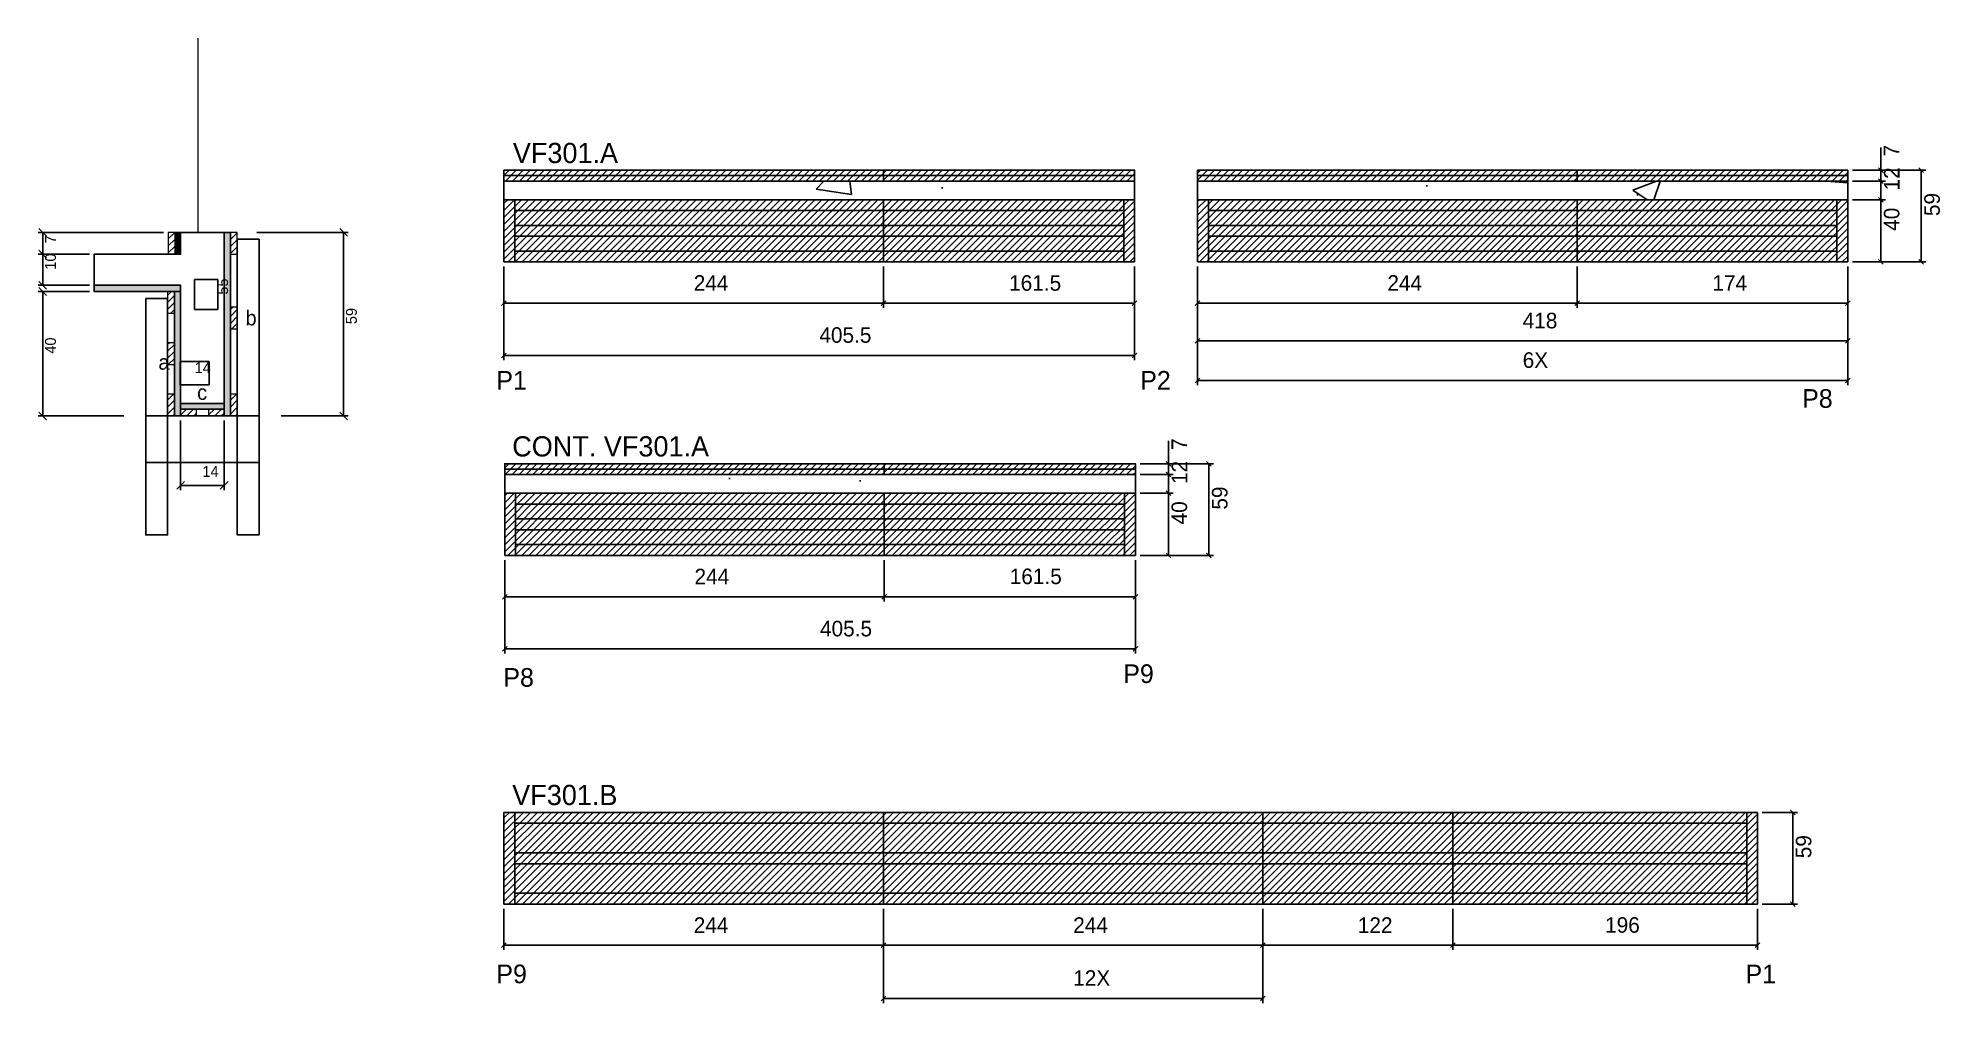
# Model space of a CAD drawing. Header units: metres. Extents: x 3606 to 4829, y 7702 to 8323.
import ezdxf

# ---------------------------------------------------------------- set-up
doc = ezdxf.new("R2010")
doc.units = ezdxf.units.M
for name, color, linetype in [('5', 7, 'Continuous'), ('CONCRETO', 7, 'Continuous'), ('COTA', 7, 'Continuous'), ('Cota Seção (2x)', 7, 'Continuous'), ('detalhes', 7, 'Continuous'), ('Hachura', 7, 'Continuous'), ('Madeira', 7, 'Continuous'), ('Painéis', 7, 'Continuous'), ('REAPROVEITAMENTO', 7, 'Continuous'), ('SARR_2.2x7', 7, 'Continuous'), ('SARR_3.5x7', 7, 'Continuous'), ('Texto Seção', 7, 'Continuous')]:
    doc.layers.add(name, color=color, linetype=linetype)

msp = doc.modelspace()

# ---------------------------------------------------------------- hatches: boundary and pattern name
at = {"layer": 'COTA'}
h = msp.add_hatch(dxfattribs=at)
h.set_pattern_fill('AR-CONC')
h.paths.add_polyline_path([(4311.4, 8230.8), (3905.9, 8230.8), (3905.9, 8218.8), (4311.4, 8218.8), (4311.4, 8230.8)])
h = msp.add_hatch(dxfattribs=at)
h.set_pattern_fill('AR-CONC')
h.paths.add_polyline_path([(4769.9, 8218.8), (4769.9, 8230.8), (4351.9, 8230.8), (4351.9, 8218.8), (4769.9, 8218.8)])
h = msp.add_hatch(dxfattribs=at)
h.set_pattern_fill('AR-CONC')
h.paths.add_polyline_path([(4311.9, 8042), (3906.4, 8042), (3906.4, 8030), (4311.9, 8030), (4311.9, 8042)])
at = {"layer": 'Hachura'}
h = msp.add_hatch(dxfattribs=at)
h.set_pattern_fill('ANSI31')
h.paths.add_polyline_path([(3690, 8183.8), (3694.4, 8183.8), (3694.4, 8197.8), (3690, 8197.8), (3690, 8183.8)])
h = msp.add_hatch(color=7, dxfattribs=at)
h.dxf.hatch_style = 1
h.paths.add_polyline_path([(3694.4, 8197.8), (3698, 8197.8), (3698, 8183.8), (3694.4, 8183.8), (3694.4, 8197.8)])
h = msp.add_hatch(color=7, dxfattribs=at)
h.dxf.hatch_style = 1
h.paths.add_polyline_path([(3730, 8197.8), (3726, 8197.8), (3726, 8079.8), (3730, 8079.8), (3730, 8197.8)])
h = msp.add_hatch(dxfattribs=at)
h.set_pattern_fill('ANSI31')
h.paths.add_polyline_path([(3730, 8183.8), (3734.4, 8183.8), (3734.4, 8197.8), (3730, 8197.8), (3730, 8183.8)])
h = msp.add_hatch(color=7, dxfattribs=at)
h.dxf.hatch_style = 1
h.paths.add_polyline_path([(3698, 8159.8), (3698, 8163.8), (3642.4, 8163.8), (3642.4, 8159.8), (3698, 8159.8)])
h = msp.add_hatch(dxfattribs=at)
h.set_pattern_fill('ANSI31')
h.paths.add_polyline_path([(3689.6, 8145.8), (3694, 8145.8), (3694, 8159.8), (3689.6, 8159.8), (3689.6, 8145.8)])
h = msp.add_hatch(color=7, dxfattribs=at)
h.dxf.hatch_style = 1
h.paths.add_polyline_path([(3698, 8159.8), (3694, 8159.8), (3694, 8079.8), (3698, 8079.8), (3698, 8159.8)])
h = msp.add_hatch(dxfattribs=at)
h.set_pattern_fill('ANSI31')
h.paths.add_polyline_path([(3730, 8135.8), (3734.4, 8135.8), (3734.4, 8149.8), (3730, 8149.8), (3730, 8135.8)])
h = msp.add_hatch(dxfattribs=at)
h.set_pattern_fill('ANSI31')
h.paths.add_polyline_path([(3689.6, 8112.8), (3694, 8112.8), (3694, 8126.8), (3689.6, 8126.8), (3689.6, 8112.8)])
h = msp.add_hatch(dxfattribs=at)
h.set_pattern_fill('ANSI31')
h.paths.add_polyline_path([(3689.6, 8079.8), (3694, 8079.8), (3694, 8093.8), (3689.6, 8093.8), (3689.6, 8079.8)])
h = msp.add_hatch(color=7, dxfattribs=at)
h.dxf.hatch_style = 1
h.paths.add_polyline_path([(3726, 8084.2), (3726, 8087.8), (3698, 8087.8), (3698, 8084.2), (3726, 8084.2)])
h = msp.add_hatch(dxfattribs=at)
h.set_pattern_fill('ANSI31')
h.paths.add_polyline_path([(3698, 8079.8), (3698, 8084.2), (3708, 8084.2), (3708, 8079.8), (3698, 8079.8)])
h = msp.add_hatch(dxfattribs=at)
h.set_pattern_fill('ANSI31')
h.paths.add_polyline_path([(3726, 8079.8), (3726, 8084.2), (3716, 8084.2), (3716, 8079.8), (3726, 8079.8)])
h = msp.add_hatch(dxfattribs=at)
h.set_pattern_fill('ANSI31')
h.paths.add_polyline_path([(3730, 8079.8), (3734.4, 8079.8), (3734.4, 8093.8), (3730, 8093.8), (3730, 8079.8)])
at = {"layer": 'REAPROVEITAMENTO'}
h = msp.add_hatch(dxfattribs=at)
h.set_pattern_fill('ANSI31')
h.paths.add_polyline_path([(3905.9, 8237.8), (3905.9, 8230.8), (4311.4, 8230.8), (4311.4, 8237.8), (3905.9, 8237.8)])
h = msp.add_hatch(dxfattribs=at)
h.set_pattern_fill('ANSI31')
h.paths.add_polyline_path([(4351.9, 8237.8), (4351.9, 8230.8), (4769.9, 8230.8), (4769.9, 8237.8), (4351.9, 8237.8)])
h = msp.add_hatch(dxfattribs=at)
h.set_pattern_fill('ANSI31')
h.paths.add_polyline_path([(3905.9, 8218.8), (3905.9, 8178.8), (4311.4, 8178.8), (4311.4, 8218.8), (3905.9, 8218.8)])
h = msp.add_hatch(dxfattribs=at)
h.set_pattern_fill('ANSI31')
h.paths.add_polyline_path([(4351.9, 8218.8), (4351.9, 8178.8), (4769.9, 8178.8), (4769.9, 8218.8), (4351.9, 8218.8)])
h = msp.add_hatch(dxfattribs=at)
h.set_pattern_fill('ANSI31')
h.paths.add_polyline_path([(3906.4, 8049), (3906.4, 8042), (4311.9, 8042), (4311.9, 8049), (3906.4, 8049)])
h = msp.add_hatch(dxfattribs=at)
h.set_pattern_fill('ANSI31')
h.paths.add_polyline_path([(3906.4, 8030), (3906.4, 7990), (4311.9, 7990), (4311.9, 8030), (3906.4, 8030)])
h = msp.add_hatch(dxfattribs=at)
h.set_pattern_fill('ANSI31')
h.paths.add_polyline_path([(3905.9, 7824.8), (3905.9, 7765.8), (4711.9, 7765.8), (4711.9, 7824.8), (3905.9, 7824.8)])

# ---------------------------------------------------------------- linework, layer by layer
at = {"layer": 'CONCRETO', "color": 251, "lineweight": 25}
msp.add_lwpolyline([(3642.4, 8163.8), (3642.4, 8183.8), (3698, 8183.8), (3698, 8197.8), (3726, 8197.8), (3726, 8087.8), (3698, 8087.8), (3698, 8163.8)], close=True, dxfattribs=at)
at = {"layer": 'COTA', "color": 4, "lineweight": 25}
for p, q in [((4791.2, 8237.8), (4791.2, 8252.5)), ((4772.9, 8237.8), (4794.2, 8237.8)), ((4772.9, 8237.8), (4820.2, 8237.8)), ((4772.9, 8230.8), (4794.2, 8230.8)), ((4772.9, 8230.8), (4794.2, 8230.8)), ((4791.2, 8230.8), (4791.2, 8237.8)), ((4791.2, 8218.8), (4791.2, 8230.8)), ((4817.2, 8237.8), (4817.2, 8178.8)), ((4772.9, 8218.8), (4794.2, 8218.8)), ((4772.9, 8218.8), (4794.2, 8218.8)), ((4791.2, 8218.8), (4791.2, 8178.8)), ((3687, 8197.8), (3606.3, 8197.8)), ((3609.3, 8183.8), (3609.3, 8197.8)), ((3747, 8197.8), (3805.8, 8197.8)), ((3802.8, 8079.8), (3802.8, 8197.8)), ((3639.4, 8183.8), (3606.3, 8183.8)), ((3639.4, 8183.8), (3606.3, 8183.8)), ((3609.3, 8183.8), (3609.3, 8163.8)), ((3905.9, 8175.8), (3905.9, 8149.2)), ((3905.9, 8175.8), (3905.9, 8115.7)), ((4149.9, 8175.8), (4149.9, 8149.2)), ((4149.9, 8175.8), (4149.9, 8149.2)), ((4311.4, 8175.8), (4311.4, 8149.2)), ((4311.4, 8175.8), (4311.4, 8115.7)), ((4351.9, 8175.8), (4351.9, 8149.2)), ((4351.9, 8175.8), (4351.9, 8125)), ((4351.9, 8175.8), (4351.9, 8099.6)), ((4595.9, 8175.8), (4595.9, 8149.2)), ((4595.9, 8175.8), (4595.9, 8149.2)), ((4769.9, 8175.8), (4769.9, 8149.2)), ((4769.9, 8175.8), (4769.9, 8125)), ((4769.9, 8175.8), (4769.9, 8099.6)), ((4772.9, 8178.8), (4794.2, 8178.8)), ((4772.9, 8178.8), (4820.2, 8178.8)), ((3639.4, 8163.8), (3606.3, 8163.8)), ((3639.4, 8159.8), (3606.3, 8159.8)), ((3609.3, 8159.8), (3609.3, 8079.8)), ((3905.9, 8152.2), (4149.9, 8152.2)), ((4149.9, 8152.2), (4311.4, 8152.2)), ((4351.9, 8152.2), (4595.9, 8152.2)), ((4595.9, 8152.2), (4769.9, 8152.2)), ((4351.9, 8128), (4769.9, 8128)), ((3905.9, 8118.7), (4311.4, 8118.7)), ((4351.9, 8102.6), (4769.9, 8102.6)), ((3661.4, 8079.8), (3606.3, 8079.8)), ((3698, 8076.8), (3698, 8032.1)), ((3726, 8076.8), (3726, 8032.1)), ((3762.6, 8079.8), (3805.8, 8079.8)), ((4333.2, 8049), (4333.2, 8063.7)), ((4314.9, 8049), (4336.2, 8049)), ((4314.9, 8049), (4362.2, 8049)), ((4333.2, 8042), (4333.2, 8049)), ((4359.2, 8049), (4359.2, 7990)), ((3698, 8035.1), (3726, 8035.1)), ((4314.9, 8042), (4336.2, 8042)), ((4314.9, 8042), (4336.2, 8042)), ((4333.2, 8030), (4333.2, 8042)), ((4314.9, 8030), (4336.2, 8030)), ((4314.9, 8030), (4336.2, 8030)), ((4333.2, 8030), (4333.2, 7990)), ((3906.4, 7987), (3906.4, 7960.5)), ((3906.4, 7987), (3906.4, 7926.9)), ((4150.4, 7987), (4150.4, 7960.5)), ((4150.4, 7987), (4150.4, 7960.5)), ((4311.9, 7987), (4311.9, 7960.5)), ((4311.9, 7987), (4311.9, 7926.9)), ((4314.9, 7990), (4336.2, 7990)), ((4314.9, 7990), (4362.2, 7990)), ((3906.4, 7963.5), (4150.4, 7963.5)), ((4150.4, 7963.5), (4311.9, 7963.5)), ((3906.4, 7929.9), (4311.9, 7929.9)), ((4714.9, 7824.8), (4737.7, 7824.8)), ((4734.7, 7765.8), (4734.7, 7824.8)), ((4714.9, 7765.8), (4737.7, 7765.8)), ((3905.9, 7762.8), (3905.9, 7736.3)), ((4149.9, 7762.8), (4149.9, 7736.3)), ((4149.9, 7762.8), (4149.9, 7736.3)), ((4149.9, 7762.8), (4149.9, 7702.2)), ((4393.9, 7762.8), (4393.9, 7736.3)), ((4393.9, 7762.8), (4393.9, 7702.2)), ((4393.9, 7762.8), (4393.9, 7736.3)), ((4515.9, 7762.8), (4515.9, 7736.3)), ((4515.9, 7762.8), (4515.9, 7736.3)), ((4711.9, 7762.8), (4711.9, 7736.3)), ((3905.9, 7739.3), (4149.9, 7739.3)), ((4149.9, 7739.3), (4393.9, 7739.3)), ((4393.9, 7739.3), (4515.9, 7739.3)), ((4711.9, 7739.3), (4515.9, 7739.3)), ((4149.9, 7705.2), (4393.9, 7705.2))]:
    msp.add_line(p, q, dxfattribs=at)
at = {"layer": 'COTA', "color": 241, "lineweight": 25}
for p, q in [((3905.9, 8218.8), (3905.9, 8230.8)), ((4311.4, 8230.8), (4311.4, 8218.8)), ((4351.9, 8218.8), (4351.9, 8230.8)), ((4769.9, 8230.8), (4769.9, 8218.8)), ((3906.4, 8030), (3906.4, 8042)), ((4311.9, 8042), (4311.9, 8030))]:
    msp.add_line(p, q, dxfattribs=at)
at = {"layer": 'COTA', "color": 0, "lineweight": 25}
for p, q in [((4792.7, 8236.3), (4789.7, 8239.3)), ((4792.7, 8229.3), (4789.7, 8232.3)), ((4789.7, 8232.3), (4792.7, 8229.3)), ((4818.7, 8236.3), (4815.7, 8239.3)), ((4792.7, 8217.3), (4789.7, 8220.3)), ((4789.7, 8220.3), (4792.7, 8217.3)), ((4789.7, 8180.3), (4792.7, 8177.3)), ((4815.7, 8180.3), (4818.7, 8177.3)), ((3907.4, 8153.7), (3904.4, 8150.7)), ((4148.4, 8150.7), (4151.4, 8153.7)), ((4151.4, 8153.7), (4148.4, 8150.7)), ((4309.9, 8150.7), (4312.9, 8153.7)), ((4353.4, 8153.7), (4350.4, 8150.7)), ((4594.4, 8150.7), (4597.4, 8153.7)), ((4597.4, 8153.7), (4594.4, 8150.7)), ((4768.4, 8150.7), (4771.4, 8153.7)), ((3907.4, 8120.2), (3904.4, 8117.2)), ((4309.9, 8117.2), (4312.9, 8120.2)), ((4353.4, 8129.5), (4350.4, 8126.5)), ((4768.4, 8126.5), (4771.4, 8129.5)), ((4353.4, 8104.1), (4350.4, 8101.1)), ((4768.4, 8101.1), (4771.4, 8104.1)), ((4334.7, 8047.5), (4331.7, 8050.5)), ((4360.7, 8047.5), (4357.7, 8050.5)), ((4334.7, 8040.5), (4331.7, 8043.5)), ((4331.7, 8043.5), (4334.7, 8040.5)), ((4334.7, 8028.5), (4331.7, 8031.5)), ((4331.7, 8031.5), (4334.7, 8028.5)), ((4331.7, 7991.5), (4334.7, 7988.5)), ((4357.7, 7991.5), (4360.7, 7988.5)), ((3907.9, 7965), (3904.9, 7962)), ((4148.9, 7962), (4151.9, 7965)), ((4151.9, 7965), (4148.9, 7962)), ((4310.4, 7962), (4313.4, 7965)), ((3907.9, 7931.4), (3904.9, 7928.4)), ((4310.4, 7928.4), (4313.4, 7931.4)), ((4736.2, 7823.3), (4733.2, 7826.3)), ((4733.2, 7767.3), (4736.2, 7764.3)), ((3907.4, 7740.8), (3904.4, 7737.8)), ((4148.4, 7737.8), (4151.4, 7740.8)), ((4151.4, 7740.8), (4148.4, 7737.8)), ((4392.4, 7737.8), (4395.4, 7740.8)), ((4395.4, 7740.8), (4392.4, 7737.8)), ((4517.4, 7740.8), (4514.4, 7737.8)), ((4514.4, 7737.8), (4517.4, 7740.8)), ((4710.4, 7737.8), (4713.4, 7740.8)), ((4151.4, 7706.7), (4148.4, 7703.7)), ((4392.4, 7703.7), (4395.4, 7706.7))]:
    msp.add_line(p, q, dxfattribs=at)
for points in [[(3611.8, 8195.3), (3606.8, 8200.3)], [(3805.3, 8195.3), (3800.3, 8200.3)], [(3611.8, 8181.3), (3606.8, 8186.3)], [(3606.8, 8186.3), (3611.8, 8181.3)], [(3606.8, 8166.3), (3611.8, 8161.3)], [(3611.8, 8157.3), (3606.8, 8162.3)], [(3606.8, 8082.3), (3611.8, 8077.3)], [(3800.3, 8082.3), (3805.3, 8077.3)], [(3700.5, 8037.6), (3695.5, 8032.6)], [(3723.5, 8032.6), (3728.5, 8037.6)]]:
    msp.add_lwpolyline(points, dxfattribs=at)
at = {"layer": 'Cota Seção (2x)', "color": 180, "lineweight": 25}
for p, q in [((3722, 8167.5), (3707, 8167.5)), ((3707, 8167.5), (3707, 8148.2)), ((3722, 8148.2), (3722, 8167.5)), ((3707, 8148.2), (3722, 8148.2)), ((3716.3, 8114.8), (3697.6, 8114.8)), ((3697.6, 8114.8), (3697.6, 8099.8)), ((3716.3, 8099.8), (3716.3, 8114.8)), ((3697.6, 8099.8), (3716.3, 8099.8))]:
    msp.add_line(p, q, dxfattribs=at)
at = {"layer": 'Madeira', "color": 126, "lineweight": 18}
for points in [[(3690, 8183.8), (3694.4, 8183.8), (3694.4, 8197.8), (3690, 8197.8)], [(3730, 8183.8), (3734.4, 8183.8), (3734.4, 8197.8), (3730, 8197.8)], [(3689.6, 8145.8), (3694, 8145.8), (3694, 8159.8), (3689.6, 8159.8)], [(3730, 8135.8), (3734.4, 8135.8), (3734.4, 8149.8), (3730, 8149.8)], [(3689.6, 8112.8), (3694, 8112.8), (3694, 8126.8), (3689.6, 8126.8)], [(3689.6, 8079.8), (3694, 8079.8), (3694, 8093.8), (3689.6, 8093.8)], [(3698, 8079.8), (3698, 8084.2), (3708, 8084.2), (3708, 8079.8)], [(3726, 8079.8), (3726, 8084.2), (3716, 8084.2), (3716, 8079.8)], [(3730, 8079.8), (3734.4, 8079.8), (3734.4, 8093.8), (3730, 8093.8)]]:
    msp.add_lwpolyline(points, close=True, dxfattribs=at)
at = {"layer": 'Painéis', "color": 200, "lineweight": 25}
for p, q in [((4149.9, 8230.8), (4149.9, 8237.8)), ((4595.9, 8230.8), (4595.9, 8237.8)), ((3905.9, 8218.8), (4311.4, 8218.8)), ((3905.9, 8178.8), (3905.9, 8218.8)), ((4149.9, 8178.8), (4149.9, 8218.8)), ((4311.4, 8178.8), (4311.4, 8218.8)), ((4351.9, 8218.8), (4769.9, 8218.8)), ((4351.9, 8178.8), (4351.9, 8218.8)), ((4595.9, 8178.8), (4595.9, 8218.8)), ((4769.9, 8178.8), (4769.9, 8218.8)), ((3905.9, 8178.8), (4311.4, 8178.8)), ((4351.9, 8178.8), (4769.9, 8178.8)), ((4150.4, 8042), (4150.4, 8049)), ((3906.4, 8030), (4311.9, 8030)), ((3906.4, 7990), (3906.4, 8030)), ((4150.4, 7990), (4150.4, 8030)), ((4311.9, 7990), (4311.9, 8030)), ((3906.4, 7990), (4311.9, 7990)), ((3905.9, 7824.8), (4711.9, 7824.8)), ((3905.9, 7765.8), (3905.9, 7824.8)), ((4149.9, 7765.8), (4149.9, 7824.8)), ((4393.9, 7765.8), (4393.9, 7824.8)), ((4393.9, 7765.8), (4393.9, 7824.8)), ((4515.9, 7765.8), (4515.9, 7824.8)), ((4515.9, 7765.8), (4515.9, 7824.8)), ((4711.9, 7765.8), (4711.9, 7824.8)), ((3905.9, 7765.8), (4711.9, 7765.8))]:
    msp.add_line(p, q, dxfattribs=at)
for points in [[(3905.9, 8230.8), (4311.4, 8230.8), (4311.4, 8237.8), (3905.9, 8237.8)], [(4351.9, 8230.8), (4769.9, 8230.8), (4769.9, 8237.8), (4351.9, 8237.8)], [(3694.4, 8197.8), (3698, 8197.8), (3698, 8183.8), (3694.4, 8183.8)], [(3730, 8197.8), (3726, 8197.8), (3726, 8079.8), (3730, 8079.8)], [(3698, 8159.8), (3698, 8163.8), (3642.4, 8163.8), (3642.4, 8159.8)], [(3694, 8159.8), (3698, 8159.8), (3698, 8079.8), (3694, 8079.8)], [(3726, 8084.2), (3726, 8087.8), (3698, 8087.8), (3698, 8084.2)], [(3906.4, 8042), (4311.9, 8042), (4311.9, 8049), (3906.4, 8049)]]:
    msp.add_lwpolyline(points, close=True, dxfattribs=at)
at = {"layer": 'SARR_2.2x7', "color": 40, "lineweight": 25}
for p, q in [((3905.9, 8234.3), (4149.9, 8234.3)), ((4149.9, 8234.3), (4311.4, 8234.3)), ((4351.9, 8234.3), (4595.9, 8234.3)), ((4595.9, 8234.3), (4769.9, 8234.3)), ((3912.9, 8178.8), (3912.9, 8218.8)), ((4304.5, 8178.8), (4304.5, 8218.8)), ((4358.8, 8178.8), (4358.8, 8218.8)), ((4762.9, 8178.8), (4762.9, 8218.8)), ((3912.9, 8211.8), (4149.9, 8211.8)), ((4149.9, 8211.8), (4304.5, 8211.8)), ((4358.8, 8211.8), (4595.9, 8211.8)), ((4595.9, 8211.8), (4762.9, 8211.8)), ((3912.9, 8202.3), (4149.9, 8202.3)), ((3912.9, 8195.3), (4149.9, 8195.3)), ((4149.9, 8202.3), (4304.5, 8202.3)), ((4149.9, 8195.3), (4304.5, 8195.3)), ((4358.8, 8202.3), (4595.9, 8202.3)), ((4358.8, 8195.3), (4595.9, 8195.3)), ((4595.9, 8202.3), (4762.9, 8202.3)), ((4595.9, 8195.3), (4762.9, 8195.3)), ((3912.9, 8185.8), (4149.9, 8185.8)), ((4149.9, 8185.8), (4304.5, 8185.8)), ((4358.8, 8185.8), (4595.9, 8185.8)), ((4595.9, 8185.8), (4762.9, 8185.8)), ((3906.4, 8045.5), (4150.4, 8045.5)), ((4150.4, 8045.5), (4311.9, 8045.5)), ((3913.3, 7990), (3913.3, 8030)), ((3913.3, 8023), (4150.4, 8023)), ((4150.4, 8023), (4304.9, 8023)), ((4304.9, 7990), (4304.9, 8030)), ((3913.3, 8013.5), (4150.4, 8013.5)), ((4150.4, 8013.5), (4304.9, 8013.5)), ((3913.3, 8006.5), (4150.4, 8006.5)), ((4150.4, 8006.5), (4304.9, 8006.5)), ((3913.3, 7997), (4150.4, 7997)), ((4150.4, 7997), (4304.9, 7997)), ((3912.9, 7765.8), (3912.9, 7824.8)), ((3912.9, 7817.8), (4149.9, 7817.8)), ((4149.9, 7817.8), (4393.9, 7817.8)), ((4393.9, 7817.8), (4515.9, 7817.8)), ((4515.9, 7817.8), (4705, 7817.8)), ((4705, 7765.8), (4705, 7824.8)), ((3912.9, 7798.8), (4149.9, 7798.8)), ((3912.9, 7791.8), (4149.9, 7791.8)), ((4149.9, 7798.8), (4393.9, 7798.8)), ((4149.9, 7791.8), (4393.9, 7791.8)), ((4393.9, 7798.8), (4515.9, 7798.8)), ((4393.9, 7791.8), (4515.9, 7791.8)), ((4515.9, 7798.8), (4705, 7798.8)), ((4515.9, 7791.8), (4705, 7791.8)), ((3912.9, 7772.8), (4149.9, 7772.8)), ((4149.9, 7772.8), (4393.9, 7772.8)), ((4393.9, 7772.8), (4515.9, 7772.8)), ((4515.9, 7772.8), (4705, 7772.8))]:
    msp.add_line(p, q, dxfattribs=at)
at = {"layer": 'SARR_3.5x7', "color": 81, "lineweight": 25}
for points in [[(3748.4, 8193.4), (3734.4, 8193.4), (3734.4, 8003.3), (3748.4, 8003.3)], [(3675.6, 8155.4), (3689.6, 8155.4), (3689.6, 8003.3), (3675.6, 8003.3)], [(3675.6, 8079.8), (3748.4, 8079.8), (3748.4, 8049.8), (3675.6, 8049.8)]]:
    msp.add_lwpolyline(points, close=True, dxfattribs=at)
at = {"layer": 'Texto Seção', "color": 252, "lineweight": 15}
msp.add_line((3709.2, 8197.8), (3709.2, 8322.8), dxfattribs=at)

# ---------------------------------------------------------------- texts
at = {"layer": '5', "color": 5, "lineweight": 25}
for s, p in [('P1', (3901, 8096.7)), ('P2', (4315, 8096.7)), ('P8', (4740.6, 8085)), ('P8', (3905.5, 7905.6)), ('P9', (4304.1, 7908)), ('P9', (3901, 7714.9)), ('P1', (4704.2, 7714.9))]:
    msp.add_text(s, height=12, rotation=0, dxfattribs=at).set_placement(p)
at = {"layer": 'COTA', "color": 240, "lineweight": 25}
for s, p in [('7', (4803.1, 8246.6)), ('12', (4803.2, 8224.8)), ('59', (4829.1, 8208.3)), ('40', (4803.1, 8198.8)), ('7', (4345.1, 8057.9)), ('12', (4345.2, 8036)), ('40', (4345.1, 8010)), ('59', (4371.1, 8019.5)), ('59', (4746.5, 7795.3))]:
    msp.add_text(s, height=10, rotation=90, dxfattribs=at).set_placement(p)
at = {"layer": 'COTA', "color": 1, "lineweight": 25}
for s, p in [('7', (3617.8, 8190.8)), ('10', (3617.8, 8173.8)), ('59', (3811.3, 8138.8)), ('40', (3617.8, 8119.8))]:
    msp.add_text(s, height=7, rotation=90, dxfattribs=at).set_placement(p)
at = {"layer": 'COTA', "color": 240, "lineweight": 25}
for s, p in [('244', (4027.9, 8160.3)), ('161.5', (4230.7, 8160.3)), ('244', (4473.9, 8160.3)), ('174', (4682.9, 8160.3)), ('418', (4560.9, 8136.1)), ('405.5', (4108.7, 8126.8)), ('6X', (4560.9, 8110.7)), ('244', (4028.4, 7971.5)), ('161.5', (4231.1, 7971.6)), ('405.5', (4109.1, 7938)), ('244', (4027.9, 7747.3)), ('244', (4271.9, 7747.3)), ('122', (4454.9, 7747.3)), ('196', (4613.9, 7747.4)), ('12X', (4271.9, 7713.3))]:
    msp.add_text(s, height=10, dxfattribs=at).set_placement(p)
at = {"layer": 'COTA', "color": 1, "lineweight": 25}
msp.add_text('14', height=7, dxfattribs=at).set_placement((3712, 8040.6))
at = {"layer": 'Cota Seção (2x)', "color": 1, "lineweight": 25}
msp.add_text('55', height=7, rotation=90, dxfattribs=at).set_placement((3728.5, 8157.8))
msp.add_text('14', height=7, dxfattribs=at).set_placement((3707, 8107.3))
at = {"layer": 'detalhes', "color": 4, "lineweight": 25}
for s, p in [('b', (3739.7, 8138)), ('a', (3683.7, 8109.5)), ('c', (3708.6, 8090.1))]:
    msp.add_text(s, height=9.6, dxfattribs=at).set_placement(p)
at = {"layer": 'Texto Seção', "color": 7, "lineweight": 15}
for s, p in [('VF301.A', (3911.6, 8242.4)), ('CONT. VF301.A', (3911.2, 8053.7)), ('VF301.B', (3911.2, 7829.5))]:
    msp.add_text(s, height=13, dxfattribs=at).set_placement(p)

doc.saveas('drawing.dxf')
